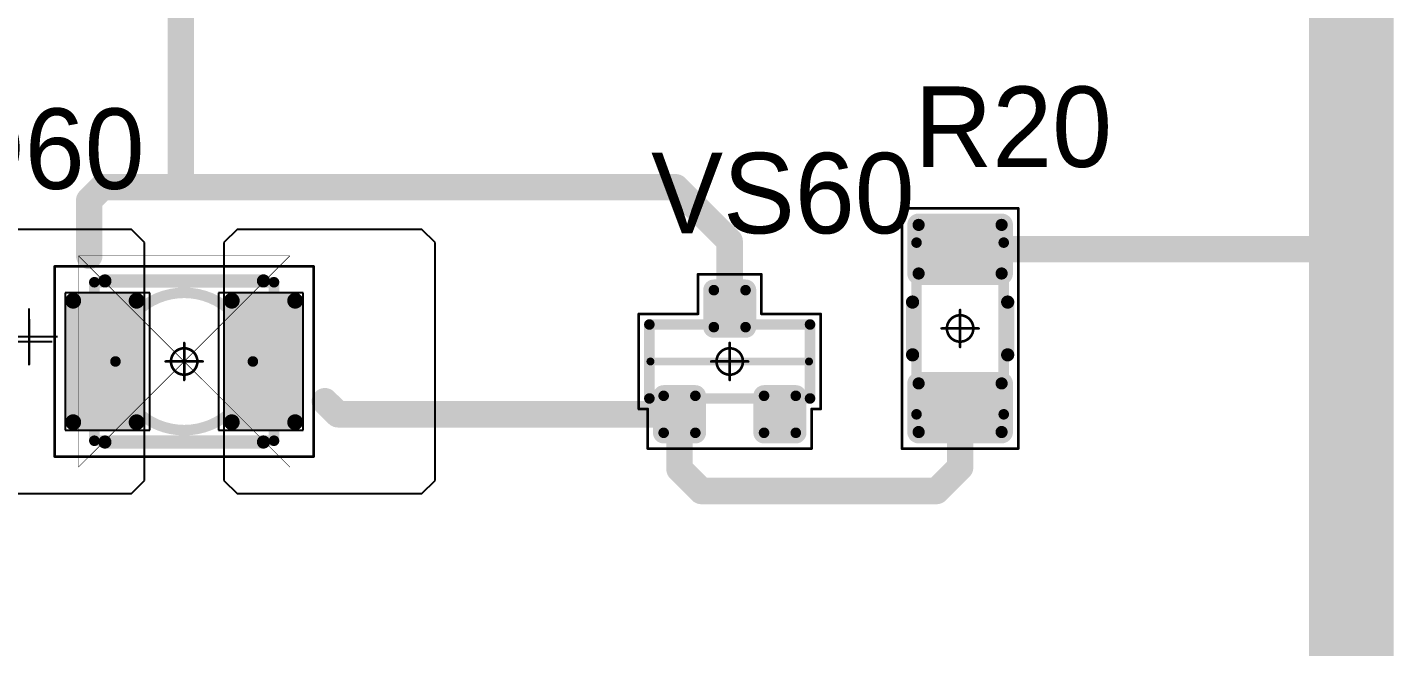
# Model space of a CAD drawing. Header units: millimetres. Extents: x 0 to 395, y 0 to 190.
# Drawn here: x 231.69 to 257.55, y 103.63 to 115.35 of the extents above; entities that cross this region are included whole.
import ezdxf

# ---------------------------------------------------------------- set-up
doc = ezdxf.new("R2010")
doc.units = ezdxf.units.MM
for name, color, linetype in [('Mechanical13', 56, 'Continuous'), ('Mechanical15', 56, 'Continuous'), ('Mechanical5', 56, 'Continuous'), ('TopLayer', 1, 'Continuous'), ('TopOverlay', 2, 'Continuous'), ('TopPaste', 8, 'Continuous'), ('TopSolder', 216, 'Continuous')]:
    doc.layers.add(name, color=color, linetype=linetype)

# ---------------------------------------------------------------- blocks, each defined once
blk = doc.blocks.new('SOT23_1124')
at = {"layer": 'Mechanical13', "const_width": 0.2}
for points in [[(-0.7, 1.52), (0.7, 1.52)], [(-0.7, 1.52), (-0.7, -1.52)], [(0.7, 1.52), (0.7, -1.52)], [(-0.7, -1.52), (0.7, -1.52)]]:
    blk.add_lwpolyline(points, dxfattribs=at)
at = {"layer": 'Mechanical13', "const_width": 0.1}
for points in [[(-0.75, 1.52, 1), (-0.65, 1.52, 1)], [(-0.75, 1.52, 1), (-0.65, 1.52, 1)], [(0.65, 1.52, 1), (0.75, 1.52, 1)], [(0.65, 1.52, 1), (0.75, 1.52, 1)], [(-0.75, -1.52, 1), (-0.65, -1.52, 1)], [(-0.75, -1.52, 1), (-0.65, -1.52, 1)], [(0.65, -1.52, 1), (0.75, -1.52, 1)], [(0.65, -1.52, 1), (0.75, -1.52, 1)]]:
    blk.add_lwpolyline(points, format="xyb", close=True, dxfattribs=at)
at = {"layer": 'Mechanical15', "const_width": 0.05}
for points in [[(-1.65, 1.55), (-1.65, -1.55)], [(-1.65, 1.55), (-0.9, 1.55)], [(-0.9, 1.72), (-0.9, 1.55)], [(-0.9, 1.72), (0.9, 1.72)], [(0.9, 1.72), (0.9, 0.6)], [(0.9, 0.6), (1.65, 0.6)], [(1.65, 0.6), (1.65, -0.6)], [(0, 0.35), (0, -0.35)], [(-0.35, 0), (0.35, 0)], [(0.9, -0.6), (1.65, -0.6)], [(0.9, -0.6), (0.9, -1.72)], [(-1.65, -1.55), (-0.9, -1.55)], [(-0.9, -1.55), (-0.9, -1.72)], [(-0.9, -1.72), (0.9, -1.72)]]:
    blk.add_lwpolyline(points, dxfattribs=at)
at = {"layer": 'Mechanical15'}
for points, const_width in [([(-1.662, 1.55, 1), (-1.637, 1.55, 1)], 0.025), ([(-1.662, 1.55, 1), (-1.637, 1.55, 1)], 0.025), ([(-0.913, 1.72, 1), (-0.888, 1.72, 1)], 0.025), ([(-0.913, 1.72, 1), (-0.888, 1.72, 1)], 0.025), ([(-0.913, 1.55, 1), (-0.888, 1.55, 1)], 0.025), ([(-0.913, 1.55, 1), (-0.888, 1.55, 1)], 0.025), ([(0.888, 1.72, 1), (0.913, 1.72, 1)], 0.025), ([(0.888, 1.72, 1), (0.913, 1.72, 1)], 0.025), ([(0.888, 0.6, 1), (0.913, 0.6, 1)], 0.025), ([(0.888, 0.6, 1), (0.913, 0.6, 1)], 0.025), ([(1.637, 0.6, 1), (1.662, 0.6, 1)], 0.025), ([(1.637, 0.6, 1), (1.662, 0.6, 1)], 0.025), ([(0.25, 0, 1), (-0.25, 0, 1)], 0.05), ([(-0.012, 0.35, 1), (0.012, 0.35, 1)], 0.025), ([(-0.362, 0, 1), (-0.337, 0, 1)], 0.025), ([(-0.262, 0, 1), (-0.238, 0, 1)], 0.025), ([(0.238, 0, 1), (0.262, 0, 1)], 0.025), ([(0.337, 0, 1), (0.362, 0, 1)], 0.025), ([(-0.012, -0.35, 1), (0.012, -0.35, 1)], 0.025), ([(0.888, -0.6, 1), (0.913, -0.6, 1)], 0.025), ([(0.888, -0.6, 1), (0.913, -0.6, 1)], 0.025), ([(1.637, -0.6, 1), (1.662, -0.6, 1)], 0.025), ([(1.637, -0.6, 1), (1.662, -0.6, 1)], 0.025), ([(-1.662, -1.55, 1), (-1.637, -1.55, 1)], 0.025), ([(-1.662, -1.55, 1), (-1.637, -1.55, 1)], 0.025), ([(-0.913, -1.55, 1), (-0.888, -1.55, 1)], 0.025), ([(-0.913, -1.55, 1), (-0.888, -1.55, 1)], 0.025), ([(-0.913, -1.72, 1), (-0.888, -1.72, 1)], 0.025), ([(-0.913, -1.72, 1), (-0.888, -1.72, 1)], 0.025), ([(0.888, -1.72, 1), (0.913, -1.72, 1)], 0.025), ([(0.888, -1.72, 1), (0.913, -1.72, 1)], 0.025)]:
    blk.add_lwpolyline(points, format="xyb", close=True, dxfattribs=dict(at, const_width=const_width))
at = {"layer": 'TopLayer', "const_width": 0.1}
for points in [[(-1.4, 1.25, 1), (-1.3, 1.25, 1)], [(-0.7, 1.25, 1), (-0.6, 1.25, 1)], [(-1.4, 0.65, 1), (-1.3, 0.65, 1)], [(-0.7, 0.65, 1), (-0.6, 0.65, 1)], [(0.6, 0.3, 1), (0.7, 0.3, 1)], [(1.3, 0.3, 1), (1.4, 0.3, 1)], [(0.6, -0.3, 1), (0.7, -0.3, 1)], [(1.3, -0.3, 1), (1.4, -0.3, 1)], [(-1.4, -0.65, 1), (-1.3, -0.65, 1)], [(-0.7, -0.65, 1), (-0.6, -0.65, 1)], [(-1.4, -1.25, 1), (-1.3, -1.25, 1)], [(-0.7, -1.25, 1), (-0.6, -1.25, 1)]]:
    blk.add_lwpolyline(points, format="xyb", close=True, dxfattribs=at)
at = {"layer": 'TopLayer'}
for points in [[(-1.35, 1.35), (-1.35, 0.55), (-0.65, 1.35), (-0.65, 0.55)], [(-1.45, 1.25), (-1.45, 0.65), (-0.55, 1.25), (-0.55, 0.65)], [(0.55, 0.3), (0.55, -0.3), (1.45, 0.3), (1.45, -0.3)], [(0.65, 0.4), (0.65, -0.4), (1.35, 0.4), (1.35, -0.4)], [(-1.45, -0.65), (-1.45, -1.25), (-0.55, -0.65), (-0.55, -1.25)], [(-1.35, -0.55), (-1.35, -1.35), (-0.65, -0.55), (-0.65, -1.35)]]:
    blk.add_solid(points, dxfattribs=at)
at = {"layer": 'TopOverlay', "const_width": 0.15}
blk.add_lwpolyline([(0, 1.5), (0, -1.5)], dxfattribs=at)
at = {"layer": 'TopOverlay', "const_width": 0.075}
for points in [[(-0.038, 1.5, 1), (0.038, 1.5, 1)], [(-0.038, -1.5, 1), (0.038, -1.5, 1)]]:
    blk.add_lwpolyline(points, format="xyb", close=True, dxfattribs=at)
at = {"layer": 'TopPaste', "const_width": 0.075}
for points in [[(-1.387, 1.25, 1), (-1.313, 1.25, 1)], [(-0.687, 1.25, 1), (-0.613, 1.25, 1)], [(-1.387, 0.65, 1), (-1.313, 0.65, 1)], [(-0.687, 0.65, 1), (-0.613, 0.65, 1)], [(0.613, 0.3, 1), (0.687, 0.3, 1)], [(1.313, 0.3, 1), (1.387, 0.3, 1)], [(0.613, -0.3, 1), (0.687, -0.3, 1)], [(1.313, -0.3, 1), (1.387, -0.3, 1)], [(-1.387, -0.65, 1), (-1.313, -0.65, 1)], [(-0.687, -0.65, 1), (-0.613, -0.65, 1)], [(-1.387, -1.25, 1), (-1.313, -1.25, 1)], [(-0.687, -1.25, 1), (-0.613, -1.25, 1)]]:
    blk.add_lwpolyline(points, format="xyb", close=True, dxfattribs=at)
at = {"layer": 'TopPaste'}
for points in [[(-1.35, 1.325), (-1.35, 0.575), (-0.65, 1.325), (-0.65, 0.575)], [(-1.425, 1.25), (-1.425, 0.65), (-0.575, 1.25), (-0.575, 0.65)], [(0.575, 0.3), (0.575, -0.3), (1.425, 0.3), (1.425, -0.3)], [(0.65, 0.375), (0.65, -0.375), (1.35, 0.375), (1.35, -0.375)], [(-1.425, -0.65), (-1.425, -1.25), (-0.575, -0.65), (-0.575, -1.25)], [(-1.35, -0.575), (-1.35, -1.325), (-0.65, -0.575), (-0.65, -1.325)]]:
    blk.add_solid(points, dxfattribs=at)
at = {"layer": 'TopSolder', "const_width": 0.202}
for points in [[(-1.451, 1.25, 1), (-1.249, 1.25, 1)], [(-0.751, 1.25, 1), (-0.549, 1.25, 1)], [(-1.451, 0.65, 1), (-1.249, 0.65, 1)], [(-0.751, 0.65, 1), (-0.549, 0.65, 1)], [(0.549, 0.3, 1), (0.751, 0.3, 1)], [(1.249, 0.3, 1), (1.451, 0.3, 1)], [(0.549, -0.3, 1), (0.751, -0.3, 1)], [(1.249, -0.3, 1), (1.451, -0.3, 1)], [(-1.451, -0.65, 1), (-1.249, -0.65, 1)], [(-0.751, -0.65, 1), (-0.549, -0.65, 1)], [(-1.451, -1.25, 1), (-1.249, -1.25, 1)], [(-0.751, -1.25, 1), (-0.549, -1.25, 1)]]:
    blk.add_lwpolyline(points, format="xyb", close=True, dxfattribs=at)
at = {"layer": 'TopSolder'}
for points in [[(-1.35, 1.452), (-1.35, 0.448), (-0.65, 1.452), (-0.65, 0.448)], [(-1.552, 1.25), (-1.552, 0.65), (-0.448, 1.25), (-0.448, 0.65)], [(0.448, 0.3), (0.448, -0.3), (1.552, 0.3), (1.552, -0.3)], [(0.65, 0.502), (0.65, -0.502), (1.35, 0.502), (1.35, -0.502)], [(-1.35, -0.448), (-1.35, -1.452), (-0.65, -0.448), (-0.65, -1.452)], [(-1.552, -0.65), (-1.552, -1.25), (-0.448, -0.65), (-0.448, -1.25)]]:
    blk.add_solid(points, dxfattribs=at)
blk = doc.blocks.new('RC1206S_1203')
at = {"layer": 'Mechanical13', "const_width": 0.2}
for points in [[(-1.625, 0.825), (-1.625, -0.825)], [(-1.625, 0.825), (1.625, 0.825)], [(1.625, 0.825), (1.625, -0.825)], [(-1.625, -0.825), (1.625, -0.825)]]:
    blk.add_lwpolyline(points, dxfattribs=at)
at = {"layer": 'Mechanical13', "const_width": 0.1}
for points in [[(-1.675, 0.825, 1), (-1.575, 0.825, 1)], [(-1.675, 0.825, 1), (-1.575, 0.825, 1)], [(1.575, 0.825, 1), (1.675, 0.825, 1)], [(1.575, 0.825, 1), (1.675, 0.825, 1)], [(-1.675, -0.825, 1), (-1.575, -0.825, 1)], [(-1.675, -0.825, 1), (-1.575, -0.825, 1)], [(1.575, -0.825, 1), (1.675, -0.825, 1)], [(1.575, -0.825, 1), (1.675, -0.825, 1)]]:
    blk.add_lwpolyline(points, format="xyb", close=True, dxfattribs=at)
at = {"layer": 'Mechanical15', "const_width": 0.05}
for points in [[(-2.275, 1.1), (-2.275, -1.1)], [(-2.275, 1.1), (2.275, 1.1)], [(2.275, 1.1), (2.275, -1.1)], [(0, 0.35), (0, -0.35)], [(-0.35, 0), (0.35, 0)], [(-2.275, -1.1), (2.275, -1.1)]]:
    blk.add_lwpolyline(points, dxfattribs=at)
at = {"layer": 'Mechanical15'}
for points, const_width in [([(-2.287, 1.1, 1), (-2.262, 1.1, 1)], 0.025), ([(-2.287, 1.1, 1), (-2.262, 1.1, 1)], 0.025), ([(2.262, 1.1, 1), (2.287, 1.1, 1)], 0.025), ([(2.262, 1.1, 1), (2.287, 1.1, 1)], 0.025), ([(0.25, 0, 1), (-0.25, 0, 1)], 0.05), ([(-0.012, 0.35, 1), (0.012, 0.35, 1)], 0.025), ([(-0.362, 0, 1), (-0.337, 0, 1)], 0.025), ([(-0.262, 0, 1), (-0.238, 0, 1)], 0.025), ([(0.238, 0, 1), (0.262, 0, 1)], 0.025), ([(0.337, 0, 1), (0.362, 0, 1)], 0.025), ([(-0.012, -0.35, 1), (0.012, -0.35, 1)], 0.025), ([(-2.287, -1.1, 1), (-2.262, -1.1, 1)], 0.025), ([(-2.287, -1.1, 1), (-2.262, -1.1, 1)], 0.025), ([(2.262, -1.1, 1), (2.287, -1.1, 1)], 0.025), ([(2.262, -1.1, 1), (2.287, -1.1, 1)], 0.025)]:
    blk.add_lwpolyline(points, format="xyb", close=True, dxfattribs=dict(at, const_width=const_width))
at = {"layer": 'TopLayer', "const_width": 0.115}
for points in [[(-2.018, 0.785, 1), (-1.903, 0.785, 1)], [(-1.098, 0.785, 1), (-0.983, 0.785, 1)], [(0.983, 0.785, 1), (1.098, 0.785, 1)], [(1.903, 0.785, 1), (2.018, 0.785, 1)], [(-2.018, -0.785, 1), (-1.903, -0.785, 1)], [(-1.098, -0.785, 1), (-0.983, -0.785, 1)], [(0.983, -0.785, 1), (1.098, -0.785, 1)], [(1.903, -0.785, 1), (2.018, -0.785, 1)]]:
    blk.add_lwpolyline(points, format="xyb", close=True, dxfattribs=at)
at = {"layer": 'TopLayer'}
for points in [[(-2.075, -0.785), (-0.925, -0.785), (-2.075, 0.785), (-0.925, 0.785)], [(-1.96, -0.9), (-1.04, -0.9), (-1.96, 0.9), (-1.04, 0.9)], [(0.925, -0.785), (2.075, -0.785), (0.925, 0.785), (2.075, 0.785)], [(1.04, -0.9), (1.96, -0.9), (1.04, 0.9), (1.96, 0.9)]]:
    blk.add_solid(points, dxfattribs=at)
at = {"layer": 'TopOverlay', "const_width": 0.25}
for points in [[(-0.5, 0.9), (0.5, 0.9)], [(-0.5, -0.9), (0.5, -0.9)]]:
    blk.add_lwpolyline(points, dxfattribs=at)
at = {"layer": 'TopOverlay', "const_width": 0.125}
for points in [[(-0.562, 0.9, 1), (-0.437, 0.9, 1)], [(0.437, 0.9, 1), (0.562, 0.9, 1)], [(-0.562, -0.9, 1), (-0.437, -0.9, 1)], [(0.437, -0.9, 1), (0.562, -0.9, 1)]]:
    blk.add_lwpolyline(points, format="xyb", close=True, dxfattribs=at)
at = {"layer": 'TopPaste', "const_width": 0.09}
for points in [[(-2.005, 0.785, 1), (-1.915, 0.785, 1)], [(-1.085, 0.785, 1), (-0.995, 0.785, 1)], [(0.995, 0.785, 1), (1.085, 0.785, 1)], [(1.915, 0.785, 1), (2.005, 0.785, 1)], [(-2.005, -0.785, 1), (-1.915, -0.785, 1)], [(-1.085, -0.785, 1), (-0.995, -0.785, 1)], [(0.995, -0.785, 1), (1.085, -0.785, 1)], [(1.915, -0.785, 1), (2.005, -0.785, 1)]]:
    blk.add_lwpolyline(points, format="xyb", close=True, dxfattribs=at)
at = {"layer": 'TopPaste'}
for points in [[(-2.05, -0.785), (-0.95, -0.785), (-2.05, 0.785), (-0.95, 0.785)], [(-1.96, -0.875), (-1.04, -0.875), (-1.96, 0.875), (-1.04, 0.875)], [(0.95, -0.785), (2.05, -0.785), (0.95, 0.785), (2.05, 0.785)], [(1.04, -0.875), (1.96, -0.875), (1.04, 0.875), (1.96, 0.875)]]:
    blk.add_solid(points, dxfattribs=at)
at = {"layer": 'TopSolder', "const_width": 0.215}
for points in [[(-2.068, 0.785, 1), (-1.853, 0.785, 1)], [(-1.148, 0.785, 1), (-0.933, 0.785, 1)], [(0.933, 0.785, 1), (1.148, 0.785, 1)], [(1.853, 0.785, 1), (2.068, 0.785, 1)], [(-2.068, -0.785, 1), (-1.853, -0.785, 1)], [(-1.148, -0.785, 1), (-0.933, -0.785, 1)], [(0.933, -0.785, 1), (1.148, -0.785, 1)], [(1.853, -0.785, 1), (2.068, -0.785, 1)]]:
    blk.add_lwpolyline(points, format="xyb", close=True, dxfattribs=at)
at = {"layer": 'TopSolder'}
for points in [[(-2.175, -0.785), (-0.825, -0.785), (-2.175, 0.785), (-0.825, 0.785)], [(-1.96, -1), (-1.04, -1), (-1.96, 1), (-1.04, 1)], [(0.825, -0.785), (2.175, -0.785), (0.825, 0.785), (2.175, 0.785)], [(1.04, -1), (1.96, -1), (1.04, 1), (1.96, 1)]]:
    blk.add_solid(points, dxfattribs=at)
blk = doc.blocks.new('T66G_4_1273')
at = {"layer": 'Mechanical13'}
for p, q in [((2.936, 0.071), (2.936, -1)), ((2.4, -0.464), (3.471, -0.464))]:
    blk.add_line(p, q, dxfattribs=at)
at = {"layer": 'Mechanical13', "const_width": 0.2}
for points in [[(1.7, 1.5), (-1.7, 1.5)], [(-1.7, 1.5), (-1.7, -1.5)], [(1.7, 1.5), (1.7, -1.5)], [(1.7, -1.5), (-1.7, -1.5)]]:
    blk.add_lwpolyline(points, dxfattribs=at)
at = {"layer": 'Mechanical13'}
for points, const_width in [([(-1.75, 1.5, 1), (-1.65, 1.5, 1)], 0.1), ([(-1.75, 1.5, 1), (-1.65, 1.5, 1)], 0.1), ([(1.65, 1.5, 1), (1.75, 1.5, 1)], 0.1), ([(1.65, 1.5, 1), (1.75, 1.5, 1)], 0.1), ([(1.3, 0, 1), (-1.3, 0, 1)], 0.2), ([(-1.35, 0, 1), (-1.25, 0, 1)], 0.1), ([(1.25, 0, 1), (1.35, 0, 1)], 0.1), ([(-1.75, -1.5, 1), (-1.65, -1.5, 1)], 0.1), ([(-1.75, -1.5, 1), (-1.65, -1.5, 1)], 0.1), ([(1.65, -1.5, 1), (1.75, -1.5, 1)], 0.1), ([(1.65, -1.5, 1), (1.75, -1.5, 1)], 0.1)]:
    blk.add_lwpolyline(points, format="xyb", close=True, dxfattribs=dict(at, const_width=const_width))
at = {"layer": 'Mechanical15', "const_width": 0.05}
for points in [[(-2.45, 1.8), (-2.45, -1.8)], [(2.45, 1.8), (-2.45, 1.8)], [(2.45, 1.8), (2.45, -1.8)], [(0, 0.35), (0, -0.35)], [(0.35, 0), (-0.35, 0)], [(2.45, -1.8), (-2.45, -1.8)]]:
    blk.add_lwpolyline(points, dxfattribs=at)
at = {"layer": 'Mechanical15'}
for points, const_width in [([(-2.462, 1.8, 1), (-2.438, 1.8, 1)], 0.025), ([(-2.462, 1.8, 1), (-2.438, 1.8, 1)], 0.025), ([(2.438, 1.8, 1), (2.462, 1.8, 1)], 0.025), ([(2.438, 1.8, 1), (2.462, 1.8, 1)], 0.025), ([(0.25, 0, 1), (-0.25, 0, 1)], 0.05), ([(-0.012, 0.35, 1), (0.012, 0.35, 1)], 0.025), ([(-0.362, 0, 1), (-0.337, 0, 1)], 0.025), ([(-0.262, 0, 1), (-0.238, 0, 1)], 0.025), ([(0.238, 0, 1), (0.262, 0, 1)], 0.025), ([(0.337, 0, 1), (0.362, 0, 1)], 0.025), ([(-0.012, -0.35, 1), (0.012, -0.35, 1)], 0.025), ([(-2.462, -1.8, 1), (-2.438, -1.8, 1)], 0.025), ([(-2.462, -1.8, 1), (-2.438, -1.8, 1)], 0.025), ([(2.438, -1.8, 1), (2.462, -1.8, 1)], 0.025), ([(2.438, -1.8, 1), (2.462, -1.8, 1)], 0.025)]:
    blk.add_lwpolyline(points, format="xyb", close=True, dxfattribs=dict(at, const_width=const_width))
at = {"layer": 'TopLayer'}
for p, q in [((-4.5, 2.5), (-4.75, 2.25)), ((-1, 2.5), (-4.5, 2.5)), ((-0.75, 2.25), (-1, 2.5)), ((1, 2.5), (0.75, 2.25)), ((4.5, 2.5), (1, 2.5)), ((4.75, 2.25), (4.5, 2.5)), ((-4.75, 2.25), (-4.75, -2.25)), ((-0.75, -2.25), (-0.75, 2.25)), ((0.75, 2.25), (0.75, -2.25)), ((4.75, -2.25), (4.75, 2.25)), ((-4.75, -2.25), (-4.5, -2.5)), ((-1, -2.5), (-0.75, -2.25)), ((0.75, -2.25), (1, -2.5)), ((4.5, -2.5), (4.75, -2.25)), ((-4.5, -2.5), (-1, -2.5)), ((1, -2.5), (4.5, -2.5))]:
    blk.add_line(p, q, dxfattribs=at)
at = {"layer": 'TopLayer', "const_width": 0.15}
for points in [[(-2.175, 1.15, 1), (-2.025, 1.15, 1)], [(-0.975, 1.15, 1), (-0.825, 1.15, 1)], [(0.825, 1.15, 1), (0.975, 1.15, 1)], [(2.025, 1.15, 1), (2.175, 1.15, 1)], [(-2.175, -1.15, 1), (-2.025, -1.15, 1)], [(-0.975, -1.15, 1), (-0.825, -1.15, 1)], [(0.825, -1.15, 1), (0.975, -1.15, 1)], [(2.025, -1.15, 1), (2.175, -1.15, 1)]]:
    blk.add_lwpolyline(points, format="xyb", close=True, dxfattribs=at)
at = {"layer": 'TopLayer'}
for points in [[(-0.9, 1.3), (-2.1, 1.3), (-0.9, -1.3), (-2.1, -1.3)], [(2.1, 1.3), (0.9, 1.3), (2.1, -1.3), (0.9, -1.3)], [(-0.75, 1.15), (-2.25, 1.15), (-0.75, -1.15), (-2.25, -1.15)], [(2.25, 1.15), (0.75, 1.15), (2.25, -1.15), (0.75, -1.15)]]:
    blk.add_solid(points, dxfattribs=at)
at = {"layer": 'TopOverlay'}
for p, q in [((2.928, 0.057), (2.928, -0.8)), ((2.5, -0.372), (3.357, -0.372))]:
    blk.add_line(p, q, dxfattribs=at)
at = {"layer": 'TopOverlay', "const_width": 0.25}
for points in [[(1.5, 1.525), (-1.5, 1.525)], [(1.5, -1.525), (-1.5, -1.525)]]:
    blk.add_lwpolyline(points, dxfattribs=at)
at = {"layer": 'TopOverlay', "const_width": 0.125}
for points in [[(-1.562, 1.525, 1), (-1.438, 1.525, 1)], [(1.438, 1.525, 1), (1.562, 1.525, 1)], [(-1.562, -1.525, 1), (-1.438, -1.525, 1)], [(1.438, -1.525, 1), (1.562, -1.525, 1)]]:
    blk.add_lwpolyline(points, format="xyb", close=True, dxfattribs=at)
at = {"layer": 'TopPaste', "const_width": 0.125}
for points in [[(-2.163, 1.15, 1), (-2.038, 1.15, 1)], [(-0.963, 1.15, 1), (-0.838, 1.15, 1)], [(0.838, 1.15, 1), (0.963, 1.15, 1)], [(2.038, 1.15, 1), (2.163, 1.15, 1)], [(-2.163, -1.15, 1), (-2.038, -1.15, 1)], [(-0.963, -1.15, 1), (-0.838, -1.15, 1)], [(0.838, -1.15, 1), (0.963, -1.15, 1)], [(2.038, -1.15, 1), (2.163, -1.15, 1)]]:
    blk.add_lwpolyline(points, format="xyb", close=True, dxfattribs=at)
at = {"layer": 'TopPaste'}
for points in [[(-0.775, 1.15), (-2.225, 1.15), (-0.775, -1.15), (-2.225, -1.15)], [(-0.9, 1.275), (-2.1, 1.275), (-0.9, -1.275), (-2.1, -1.275)], [(2.225, 1.15), (0.775, 1.15), (2.225, -1.15), (0.775, -1.15)], [(2.1, 1.275), (0.9, 1.275), (2.1, -1.275), (0.9, -1.275)]]:
    blk.add_solid(points, dxfattribs=at)
at = {"layer": 'TopSolder'}
for p, q in [((-2.25, 1.3), (-2.25, -1.3)), ((-0.65, 1.3), (-2.25, 1.3)), ((-0.65, -1.3), (-0.65, 1.3)), ((0.65, 1.3), (0.65, -1.3)), ((2.25, 1.3), (0.65, 1.3)), ((2.25, -1.3), (2.25, 1.3)), ((-2.25, -1.3), (-0.65, -1.3)), ((0.65, -1.3), (2.25, -1.3))]:
    blk.add_line(p, q, dxfattribs=at)

msp = doc.modelspace()

# ---------------------------------------------------------------- linework, layer by layer
at = {"layer": 'Mechanical5'}
for points, const_width in [([(232.663, 107.027), (236.663, 111.027)], 0.01), ([(232.663, 111.027), (236.663, 107.027)], 0.01), ([(232.663, 107.027), (232.663, 111.027)], 0.001), ([(232.663, 111.027), (236.663, 111.027)], 0.001), ([(236.663, 107.027), (236.663, 111.027)], 0.001), ([(232.663, 107.027), (236.663, 107.027)], 0.001)]:
    msp.add_lwpolyline(points, dxfattribs=dict(at, const_width=const_width))
for points, const_width in [([(232.661, 111.027, 1), (232.666, 111.027, 1)], 0.005), ([(232.663, 111.027, 1), (232.664, 111.027, 1)], 0.0005), ([(232.663, 111.027, 1), (232.664, 111.027, 1)], 0.0005), ([(236.661, 111.027, 1), (236.666, 111.027, 1)], 0.005), ([(236.663, 111.027, 1), (236.664, 111.027, 1)], 0.0005), ([(236.663, 111.027, 1), (236.664, 111.027, 1)], 0.0005), ([(232.661, 107.027, 1), (232.666, 107.027, 1)], 0.005), ([(232.663, 107.027, 1), (232.664, 107.027, 1)], 0.0005), ([(232.663, 107.027, 1), (232.664, 107.027, 1)], 0.0005), ([(236.661, 107.027, 1), (236.666, 107.027, 1)], 0.005), ([(236.663, 107.027, 1), (236.664, 107.027, 1)], 0.0005), ([(236.663, 107.027, 1), (236.664, 107.027, 1)], 0.0005)]:
    msp.add_lwpolyline(points, format="xyb", close=True, dxfattribs=dict(at, const_width=const_width))
at = {"layer": 'TopLayer'}
for points, const_width in [([(256.75, 111.2), (256.75, 121.7)], 1.6), ([(234.6, 112.325), (234.6, 118.184)], 0.5), ([(232.866, 112.077), (233.114, 112.325)], 0.5), ([(233.114, 112.325), (234.6, 112.325)], 0.5), ([(234.6, 112.325), (243.966, 112.325)], 0.5), ([(243.966, 112.325), (244.985, 111.306)], 0.5), ([(232.866, 111.025), (232.866, 112.077)], 0.5), ([(256.75, 87.225), (256.75, 111.2)], 1.6), ([(244.985, 110.027), (244.985, 111.306)], 0.5), ([(256.702, 111.152), (256.75, 111.2)], 0.5), ([(249.346, 111.152), (256.702, 111.152)], 0.5), ([(237.325, 108.275), (237.573, 108.027)], 0.5), ([(249.346, 107.021), (249.346, 108.152)], 0.5), ([(237.573, 108.027), (244.035, 108.027)], 0.5), ([(244.035, 106.99), (244.035, 108.027)], 0.5), ([(244.035, 106.99), (244.45, 106.575)], 0.5), ([(248.9, 106.575), (249.346, 107.021)], 0.5), ([(244.45, 106.575), (248.9, 106.575)], 0.5)]:
    msp.add_lwpolyline(points, dxfattribs=dict(at, const_width=const_width))
for points, const_width in [([(232.989, 112.325, 1), (233.239, 112.325, 1)], 0.25), ([(232.989, 112.325, 1), (233.239, 112.325, 1)], 0.25), ([(234.475, 112.325, 1), (234.725, 112.325, 1)], 0.25), ([(234.475, 112.325, 1), (234.725, 112.325, 1)], 0.25), ([(234.475, 112.325, 1), (234.725, 112.325, 1)], 0.25), ([(243.841, 112.325, 1), (244.091, 112.325, 1)], 0.25), ([(243.841, 112.325, 1), (244.091, 112.325, 1)], 0.25), ([(232.741, 112.077, 1), (232.991, 112.077, 1)], 0.25), ([(232.741, 112.077, 1), (232.991, 112.077, 1)], 0.25), ([(256.35, 111.2, 1), (257.15, 111.2, 1)], 0.8), ([(256.35, 111.2, 1), (257.15, 111.2, 1)], 0.8), ([(244.861, 111.306, 1), (245.11, 111.306, 1)], 0.25), ([(244.861, 111.306, 1), (245.11, 111.306, 1)], 0.25), ([(256.625, 111.2, 1), (256.875, 111.2, 1)], 0.25), ([(232.741, 111.025, 1), (232.991, 111.025, 1)], 0.25), ([(249.221, 111.152, 1), (249.471, 111.152, 1)], 0.25), ([(256.577, 111.152, 1), (256.827, 111.152, 1)], 0.25), ([(256.577, 111.152, 1), (256.827, 111.152, 1)], 0.25), ([(244.861, 110.027, 1), (245.11, 110.027, 1)], 0.25), ([(237.2, 108.275, 1), (237.45, 108.275, 1)], 0.25), ([(249.221, 108.152, 1), (249.471, 108.152, 1)], 0.25), ([(237.448, 108.027, 1), (237.698, 108.027, 1)], 0.25), ([(237.448, 108.027, 1), (237.698, 108.027, 1)], 0.25), ([(243.911, 108.027, 1), (244.16, 108.027, 1)], 0.25), ([(243.911, 108.027, 1), (244.16, 108.027, 1)], 0.25), ([(243.911, 106.99, 1), (244.16, 106.99, 1)], 0.25), ([(243.911, 106.99, 1), (244.16, 106.99, 1)], 0.25), ([(249.221, 107.021, 1), (249.471, 107.021, 1)], 0.25), ([(249.221, 107.021, 1), (249.471, 107.021, 1)], 0.25), ([(244.325, 106.575, 1), (244.575, 106.575, 1)], 0.25), ([(244.325, 106.575, 1), (244.575, 106.575, 1)], 0.25), ([(248.775, 106.575, 1), (249.025, 106.575, 1)], 0.25), ([(248.775, 106.575, 1), (249.025, 106.575, 1)], 0.25)]:
    msp.add_lwpolyline(points, format="xyb", close=True, dxfattribs=dict(at, const_width=const_width))

# ---------------------------------------------------------------- block references
for name, p, rotation in [('RC1206S_1203', (249.346, 109.652), 90), ('T66G_4_1273', (234.663, 109.027), 180), ('SOT23_1124', (244.986, 109.027), 90)]:
    msp.add_blockref(name, p, dxfattribs=dict(rotation=rotation))

# ---------------------------------------------------------------- texts
at = {"layer": 'TopOverlay'}
for s, p in [('R20', (248.483, 112.709)), ('D60', (230.175, 112.293)), ('VS60', (243.5, 111.453))]:
    msp.add_text(s, height=1.524, dxfattribs=at).set_placement(p)

doc.saveas('drawing.dxf')
